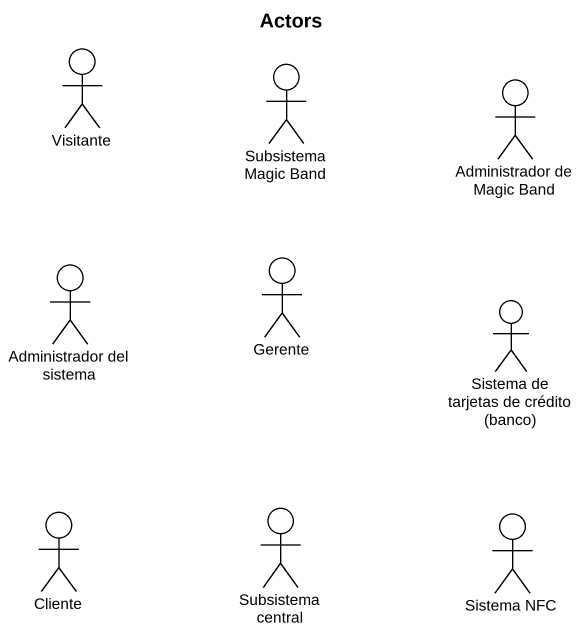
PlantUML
@startuml
title Actors
actor Visitante
actor "Subsistema Magic Band" as Subsistema_Magic_Band
actor "Administrador de Magic Band" as Administrador_de_Magic_Band
actor "Administrador del sistema" as Administrador_del_sistema
actor Gerente
actor "Sistema de tarjetas de crédito (banco)" as Sistema_de_tarjetas_de
actor Cliente
actor "Subsistema central" as Subsistema_central
actor "Sistema NFC" as Sistema_NFC
@enduml
